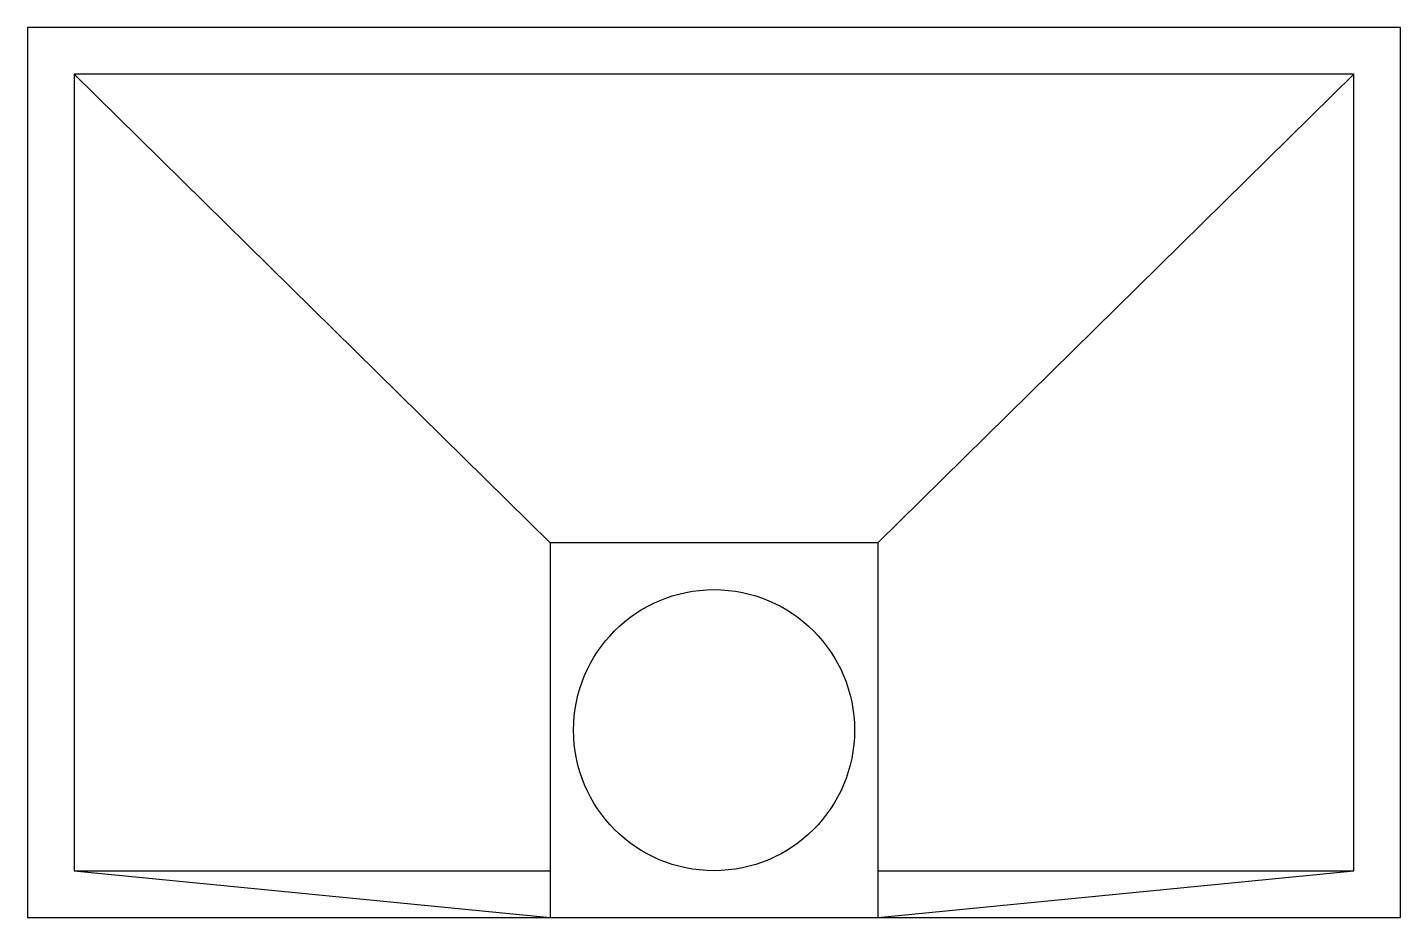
# Model space of a CAD drawing. Header units: inches. Extents: x 81.6 to 110.9, y 427.7 to 446.7.
import ezdxf

# ---------------------------------------------------------------- set-up
doc = ezdxf.new("R2010")
doc.units = ezdxf.units.IN
doc.header["$MEASUREMENT"] = 0
doc.layers.add('A201-Floorplan-2nd-floor', color=7, linetype='Continuous', lineweight=9)

msp = doc.modelspace()

# ---------------------------------------------------------------- linework, layer by layer
at = {"layer": 'A201-Floorplan-2nd-floor', "lineweight": 30}
for p, q in [((110.885, 446.654), (81.572, 446.654)), ((81.572, 446.654), (81.572, 427.654)), ((110.885, 427.654), (110.885, 446.654)), ((109.885, 445.654), (82.572, 445.654)), ((82.572, 445.654), (82.572, 428.654)), ((92.729, 435.654), (82.572, 445.654)), ((109.885, 445.654), (99.729, 435.654)), ((109.885, 428.654), (109.885, 445.654)), ((92.729, 435.654), (92.729, 427.654)), ((99.729, 435.654), (92.729, 435.654)), ((99.729, 435.654), (99.729, 427.654)), ((82.572, 428.654), (92.729, 428.654)), ((82.572, 428.654), (92.729, 427.654)), ((99.729, 428.654), (109.885, 428.654)), ((99.729, 427.654), (109.885, 428.654)), ((81.572, 427.654), (110.885, 427.654))]:
    msp.add_line(p, q, dxfattribs=at)
msp.add_circle((96.229, 431.654), 3, dxfattribs=at)

doc.saveas('drawing.dxf')
